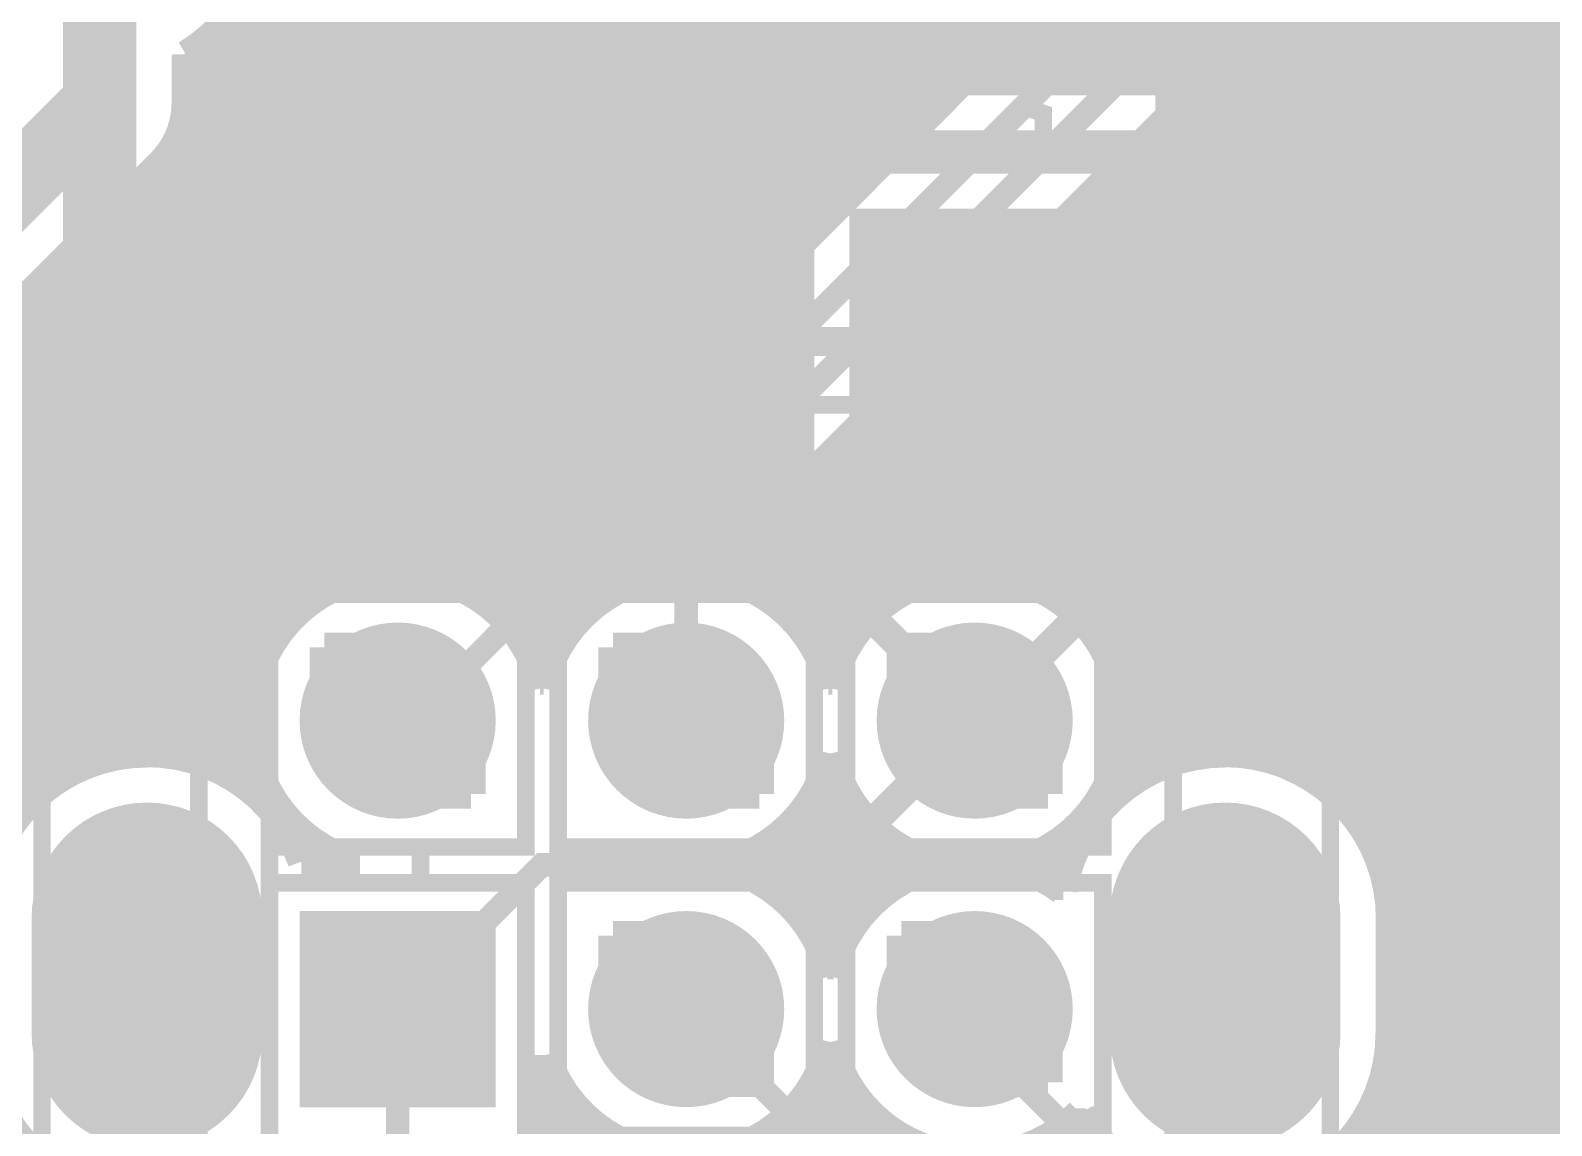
# Model space of a CAD drawing. Extents: x -1 to 101, y -64 to 41.
# Drawn here: x 47.66 to 60.84, y 19.97 to 29.45 of the extents above; entities that cross this region are included whole.
import ezdxf

# ---------------------------------------------------------------- set-up
doc = ezdxf.new("R2010")
doc.units = 0
doc.header["$MEASUREMENT"] = 0
doc.layers.get('0').update_dxf_attribs({"linetype": 'CONTINUOUS'})
for name, color, linetype in [('22-313-0_AST', 7, 'CONTINUOUS'), ('22-313-0_BOT', 7, 'CONTINUOUS'), ('22-313-0_DRD', 2, 'CONTINUOUS'), ('22-313-0_SMB', 4, 'CONTINUOUS'), ('22-313-0_SMT', 3, 'CONTINUOUS'), ('22-313-0_SPT', 5, 'CONTINUOUS'), ('22-313-0_SST', 10, 'CONTINUOUS'), ('22-313-0_TOP', 14, 'CONTINUOUS'), ('THRUHOLE_TAP', 11, 'CONTINUOUS')]:
    doc.layers.add(name, color=color, linetype=linetype)

# ---------------------------------------------------------------- blocks, each defined once
blk = doc.blocks.new('OBLONG_15')
at = {"const_width": 1.99898}
blk.add_lwpolyline([(0, 0.50038), (0, -0.50038)], dxfattribs=at)
at = {"const_width": 0.99949}
for points in [[(-0.499744, 0.50038, 1), (0.499744, 0.50038, 1)], [(-0.499744, -0.50038, 1), (0.499744, -0.50038, 1)]]:
    blk.add_lwpolyline(points, format="xyb", close=True, dxfattribs=at)
blk = doc.blocks.new('ROUND_16')
at = {"const_width": 0.84963}
blk.add_lwpolyline([(-0.424814, 0, 1), (0.424814, 0, 1)], format="xyb", close=True, dxfattribs=at)
blk = doc.blocks.new('SQUARE_17')
blk.add_solid([(0.84963, 0.84963), (0.84963, -0.84963), (-0.84963, 0.84963), (-0.84963, -0.84963)])
blk = doc.blocks.new('RECTANGLE_3')
blk.add_solid([(1.12522, 1.14935), (1.12522, -1.14935), (-1.12522, 1.14935), (-1.12522, -1.14935)])
blk = doc.blocks.new('ROUND_11')
at = {"const_width": 0.59944}
blk.add_lwpolyline([(-0.29972, 0, 1), (0.29972, 0, 1)], format="xyb", close=True, dxfattribs=at)
blk = doc.blocks.new('ROUND_33')
at = {"const_width": 0.8001}
blk.add_lwpolyline([(-0.40005, 0, 1), (0.40005, 0, 1)], format="xyb", close=True, dxfattribs=at)

msp = doc.modelspace()

# ---------------------------------------------------------------- linework, layer by layer
at = {"layer": '22-313-0_AST'}
for points, const_width in [([(46.26102, 38.91534), (46.06036, 38.92042), (46.06036, 27.12466), (53.95468, 27.12466), (53.95468, 38.91534), (46.26102, 38.91534)], 0.20066), ([(54.2798, 32.20974), (54.2798, 26.21026), (57.4802, 26.21026), (57.4802, 32.20974), (54.2798, 32.20974)], 0.1524), ([(58.0898, 32.20974), (58.0898, 26.21026), (61.2902, 26.21026), (61.2902, 32.20974), (58.0898, 32.20974)], 0.1524), ([(56.26608, 29.1592), (56.43372, 29.21762), (56.43372, 29.57322), (56.26608, 29.63418), (55.92572, 29.63418), (55.75808, 29.5148), (55.75808, 29.1592), (55.41772, 29.1592), (55.41772, 29.63418)], 0.1524), ([(59.9059, 29.50718), (59.9059, 29.0322), (59.22772, 29.26842), (59.22772, 29.3878), (60.24372, 29.3878)], 0.1524), ([(56.26608, 28.79598), (56.43372, 28.73502), (56.43372, 28.37942), (56.26608, 28.321), (55.5879, 28.321), (55.41772, 28.37942), (55.41772, 28.73502), (55.5879, 28.79598)], 0.1524), ([(60.07608, 28.66898), (60.24372, 28.60802), (60.24372, 28.25242), (60.07608, 28.194), (59.3979, 28.194), (59.22772, 28.25242), (59.22772, 28.60802), (59.3979, 28.66898)], 0.1524), ([(49.11852, 19.23542), (49.11852, 25.21458), (57.55894, 25.21458), (57.55894, 19.23542)], 0.1524), ([(49.73066, 19.88058), (49.73066, 24.56942), (51.95062, 24.56942), (51.95062, 22.37994), (51.03876, 22.37994), (51.03876, 22.07006), (51.95062, 22.07006), (51.95062, 19.59864)], 0.1524), ([(54.44998, 24.56942), (52.23002, 24.56942), (52.23002, 22.37994), (54.44998, 22.37994), (54.44998, 24.56942)], 0.1524), ([(56.94934, 24.56942), (54.72938, 24.56942), (54.72938, 22.37994), (56.94934, 22.37994), (56.94934, 24.56942)], 0.1524), ([(49.11852, 23.93442), (47.75962, 23.93442), (47.75962, 23.33498), (47.75962, 19.83486)], 0.1524), ([(58.92038, 23.33498), (58.92038, 23.93442), (57.55894, 23.93442)], 0.1524), ([(50.52314, 23.79218), (50.52314, 23.15718), (51.15814, 23.15718), (51.00828, 23.30704), (51.00828, 23.64232), (51.15814, 23.79218), (50.52314, 23.79218), (50.673, 23.64232), (50.673, 23.30704), (51.00828, 23.30704)], 0.1524), ([(51.15814, 23.79218), (51.15814, 23.15718)], 0.1524), ([(53.0225, 23.79218), (53.0225, 23.15718), (53.6575, 23.15718), (53.50764, 23.30704), (53.50764, 23.64232), (53.6575, 23.79218), (53.0225, 23.79218), (53.17236, 23.64232), (53.17236, 23.30704), (53.50764, 23.30704)], 0.1524), ([(53.6575, 23.79218), (53.6575, 23.15718)], 0.1524), ([(56.007, 23.30704), (56.15686, 23.15718), (56.15686, 23.79218), (55.52186, 23.79218), (55.67172, 23.64232), (55.67172, 23.30704), (56.007, 23.30704), (56.007, 23.64232), (55.67172, 23.64232)], 0.1524), ([(55.52186, 23.79218), (55.52186, 23.15718)], 0.1524), ([(56.15686, 23.79218), (56.007, 23.64232)], 0.1524), ([(50.673, 23.64232), (51.00828, 23.64232)], 0.1524), ([(53.17236, 23.64232), (53.50764, 23.64232)], 0.1524), ([(49.11852, 23.33498), (47.75962, 23.33498)], 0.1524), ([(50.52314, 23.15718), (50.673, 23.30704)], 0.1524), ([(53.0225, 23.15718), (53.17236, 23.30704)], 0.1524), ([(56.15686, 23.15718), (55.52186, 23.15718), (55.67172, 23.30704)], 0.1524), ([(57.55894, 23.33498), (58.92038, 23.33498), (58.92038, 19.83486), (58.92038, 19.23542), (57.55894, 19.23542)], 0.1524), ([(49.73066, 22.07006), (50.43932, 22.07006), (50.43932, 22.37994), (51.03876, 22.37994)], 0.1524), ([(49.73066, 22.37994), (50.43932, 22.37994)], 0.1524), ([(60.40882, 22.26818), (60.40882, 21.7932), (59.73318, 22.26818), (59.563, 22.26818), (59.39282, 22.20722), (59.39282, 21.85162), (59.563, 21.7932)], 0.1524), ([(51.03876, 22.07006), (50.43932, 22.07006)], 0.1524), ([(54.44998, 19.88058), (54.44998, 22.07006), (52.23002, 22.07006), (52.23002, 19.88058), (54.44998, 19.88058)], 0.1524), ([(54.72938, 19.59864), (54.72938, 22.07006), (56.94934, 22.07006), (56.94934, 19.88058)], 0.1524), ([(59.39282, 21.42998), (59.39282, 21.19122)], 0.1524), ([(51.00828, 20.80768), (51.15814, 20.65782), (50.52314, 20.65782), (50.673, 20.80768), (51.00828, 20.80768), (51.00828, 21.14296), (51.15814, 21.29282), (50.52314, 21.29282), (50.673, 21.14296), (51.00828, 21.14296)], 0.1524), ([(50.52314, 21.29282), (50.52314, 20.65782)], 0.1524), ([(51.15814, 21.29282), (51.15814, 20.65782)], 0.1524), ([(53.50764, 20.80768), (53.6575, 20.65782), (53.0225, 20.65782), (53.17236, 20.80768), (53.50764, 20.80768), (53.50764, 21.14296), (53.6575, 21.29282), (53.0225, 21.29282), (53.17236, 21.14296), (53.50764, 21.14296)], 0.1524), ([(53.0225, 21.29282), (53.0225, 20.65782)], 0.1524), ([(53.6575, 21.29282), (53.6575, 20.65782)], 0.1524), ([(56.007, 20.80768), (56.15686, 20.65782), (55.52186, 20.65782), (55.67172, 20.80768), (56.007, 20.80768), (56.007, 21.14296), (56.15686, 21.29282), (55.52186, 21.29282), (55.67172, 21.14296), (56.007, 21.14296)], 0.1524), ([(55.52186, 21.29282), (55.52186, 20.65782)], 0.1524), ([(56.15686, 21.29282), (56.15686, 20.65782)], 0.1524), ([(60.071, 21.01342), (60.24118, 21.01342), (60.40882, 21.07438), (60.40882, 21.3106), (60.24118, 21.36902), (59.39282, 21.36902)], 0.1524), ([(50.673, 20.80768), (50.673, 21.14296)], 0.1524), ([(53.17236, 20.80768), (53.17236, 21.14296)], 0.1524), ([(55.67172, 20.80768), (55.67172, 21.14296)], 0.1524)]:
    msp.add_lwpolyline(points, dxfattribs=dict(at, const_width=const_width))
at = {"layer": '22-313-0_BOT'}
for points, const_width in [([(49.7078, 37.4142), (49.7078, 24.07666)], 0.254), ([(49.9364, 37.4142), (49.9364, 24.384)], 0.254), ([(50.165, 37.4142), (50.165, 24.56434)], 0.254), ([(50.3936, 37.4142), (50.3936, 24.6761)], 0.254), ([(50.6222, 37.4142), (50.6222, 24.73706)], 0.254), ([(50.8508, 37.4142), (50.8508, 24.75484)], 0.254), ([(51.0794, 37.4142), (51.0794, 24.73452)], 0.254), ([(51.308, 37.4142), (51.308, 24.66848)], 0.254), ([(51.5366, 37.4142), (51.5366, 24.8031)], 0.254), ([(51.7652, 37.4142), (51.7652, 25.0317)], 0.254), ([(51.9938, 37.4142), (51.9938, 25.2603)], 0.254), ([(52.2224, 37.4142), (52.2224, 25.49144)], 0.254), ([(52.451, 37.4142), (52.451, 25.72004)], 0.254), ([(52.6796, 37.4142), (52.6796, 25.95118)], 0.254), ([(52.9082, 37.4142), (52.9082, 26.17978)], 0.254), ([(53.1368, 37.4142), (53.1368, 26.40838)], 0.254), ([(53.3654, 37.4142), (53.3654, 26.63952)], 0.254), ([(53.594, 37.4142), (53.594, 26.86812)], 0.254), ([(53.8226, 37.4142), (53.8226, 27.09672)], 0.254), ([(54.0512, 37.4142), (54.0512, 27.32786)], 0.254), ([(54.2798, 37.4142), (54.2798, 27.55646)], 0.254), ([(54.5084, 37.4142), (54.5084, 27.7876)], 0.254), ([(54.737, 37.4142), (54.737, 28.0162)], 0.254), ([(54.9656, 37.4142), (54.9656, 28.2448)], 0.254), ([(55.1942, 37.4142), (55.1942, 28.47594)], 0.254), ([(55.4228, 37.4142), (55.4228, 28.70454)], 0.254), ([(55.6514, 37.4142), (55.6514, 28.93568)], 0.254), ([(55.88, 37.4142), (55.88, 29.16428)], 0.254), ([(56.1086, 37.4142), (56.1086, 29.39288)], 0.254), ([(63.63462, 36.95192), (51.37404, 24.64054)], 0.254), ([(73.914, 35.179), (73.914, 35.56), (72.644, 36.83), (67.31, 36.83), (66.294, 35.814), (63.881, 35.814), (53.34, 25.273), (53.34, 23.47468)], 0.2032), ([(50.84064, 23.47468), (50.96764, 23.47468), (64.01308, 36.576), (66.04, 36.576)], 0.2032), ([(61.2267, 32.40532), (53.8734, 25.05202)], 0.254), ([(60.9092, 32.08782), (60.9092, 15.367)], 0.254), ([(60.6806, 31.85922), (60.6806, 15.367)], 0.254), ([(60.452, 31.63062), (60.452, 14.85138)], 0.254), ([(60.2234, 31.40202), (60.2234, 14.62278)], 0.254), ([(59.9948, 31.17342), (59.9948, 14.39418)], 0.254), ([(59.7662, 30.94482), (59.7662, 14.16558)], 0.254), ([(59.5376, 30.71622), (59.5376, 11.23696)], 0.254), ([(48.26, 30.48), (48.26, 26.67), (46.355, 24.765), (46.355, 16.383), (46.99, 15.748)], 0.635), ([(59.309, 30.48762), (59.309, 22.3647)], 0.254), ([(59.0804, 30.25902), (59.0804, 22.71522)], 0.254), ([(58.8518, 30.03042), (58.8518, 22.92096)], 0.254), ([(58.6232, 29.80182), (58.6232, 23.05812)], 0.254), ([(49.4792, 29.69768), (49.4792, 22.94382)], 0.254), ([(58.3946, 29.57322), (58.3946, 23.14194)], 0.254), ([(49.2506, 29.42336), (49.2506, 23.07336)], 0.254), ([(56.07558, 29.3624), (49.17948, 29.3624)], 0.254), ([(58.166, 29.34462), (58.166, 23.18766)], 0.254), ([(61.2267, 29.3624), (58.18378, 29.3624)], 0.254), ([(49.0093, 29.24048), (49.0093, 26.67)], 0.254), ([(55.84952, 29.1338), (49.0093, 29.1338)], 0.254), ([(49.022, 29.2481), (49.022, 23.1521)], 0.254), ([(61.2267, 29.1338), (57.95518, 29.1338)], 0.254), ([(57.9374, 29.11602), (57.9374, 23.19274)], 0.254), ([(55.62092, 28.9052), (49.0093, 28.9052)], 0.254), ([(57.7088, 28.88742), (57.7088, 23.1648)], 0.254), ([(61.2267, 28.9052), (57.72658, 28.9052)], 0.254), ([(55.39486, 28.6766), (49.0093, 28.6766)], 0.254), ([(57.4802, 28.65882), (57.4802, 23.09368)], 0.254), ([(61.2267, 28.6766), (57.49798, 28.6766)], 0.254), ([(55.16626, 28.448), (49.0093, 28.448)], 0.254), ([(57.2516, 28.43022), (57.2516, 22.97938)], 0.254), ([(61.19368, 28.448), (57.26938, 28.448)], 0.254), ([(54.93766, 28.2194), (49.0093, 28.2194)], 0.254), ([(61.22924, 28.2194), (57.04078, 28.2194)], 0.254), ([(57.023, 28.20162), (57.023, 23.96744)], 0.254), ([(54.7116, 27.9908), (49.0093, 27.9908)], 0.254), ([(56.7944, 27.97302), (56.7944, 24.33066)], 0.254), ([(61.341, 27.9908), (56.81218, 27.9908)], 0.254), ([(54.483, 27.7622), (49.0093, 27.7622)], 0.254), ([(56.5658, 27.74442), (56.5658, 24.53132)], 0.254), ([(61.60008, 27.7622), (56.58358, 27.7622)], 0.254), ([(54.2544, 27.5336), (49.0093, 27.5336)], 0.254), ([(56.3372, 27.51582), (56.3372, 24.65578)], 0.254), ([(68.4403, 27.5336), (56.35498, 27.5336)], 0.254), ([(54.02834, 27.305), (49.0093, 27.305)], 0.254), ([(56.1086, 27.28722), (56.1086, 24.7269)], 0.254), ([(68.44284, 27.305), (56.12638, 27.305)], 0.254), ([(53.79974, 27.0764), (49.0093, 27.0764)], 0.254), ([(55.88, 27.05862), (55.88, 24.75484)], 0.254), ([(68.51904, 27.0764), (55.89778, 27.0764)], 0.254), ([(53.57368, 26.8478), (49.0093, 26.8478)], 0.254), ([(55.6514, 26.83002), (55.6514, 24.74214)], 0.254), ([(68.6943, 26.8478), (55.66918, 26.8478)], 0.254), ([(53.34508, 26.6192), (49.00676, 26.6192)], 0.254), ([(55.4228, 26.60142), (55.4228, 24.68626)], 0.254), ([(70.5866, 26.6192), (55.44058, 26.6192)], 0.254), ([(53.11648, 26.3906), (48.95596, 26.3906)], 0.254), ([(55.1942, 26.37282), (55.1942, 24.58212)], 0.254), ([(70.5866, 26.3906), (55.21198, 26.3906)], 0.254), ([(48.78832, 26.13914), (47.1043, 24.45512)], 0.254), ([(48.7934, 26.14422), (48.7934, 23.1902)], 0.254), ([(52.89042, 26.162), (48.81118, 26.162)], 0.254), ([(54.9656, 26.14422), (54.9656, 24.41194)], 0.254), ([(70.5866, 26.162), (54.98338, 26.162)], 0.254), ([(48.5648, 25.91562), (48.5648, 23.19274)], 0.254), ([(52.66182, 25.9334), (48.58258, 25.9334)], 0.254), ([(54.737, 25.91562), (54.737, 24.12746)], 0.254), ([(70.5866, 25.9334), (54.75478, 25.9334)], 0.254), ([(52.43322, 25.7048), (48.35398, 25.7048)], 0.254), ([(70.5866, 25.7048), (54.52618, 25.7048)], 0.254), ([(48.3362, 25.68702), (48.3362, 23.15718)], 0.254), ([(54.5084, 25.68702), (54.5084, 24.00046)], 0.254), ([(48.1076, 25.45842), (48.1076, 23.08098)], 0.254), ([(52.20716, 25.4762), (48.12538, 25.4762)], 0.254), ([(54.2798, 25.45842), (54.2798, 24.3459)], 0.254), ([(70.5866, 25.4762), (54.29758, 25.4762)], 0.254), ([(47.879, 25.22982), (47.879, 22.95652)], 0.254), ([(51.97856, 25.2476), (47.89678, 25.2476)], 0.254), ([(54.0512, 25.22982), (54.0512, 24.54148)], 0.254), ([(70.5866, 25.2476), (54.06898, 25.2476)], 0.254), ([(53.8734, 25.05202), (53.8734, 24.64054)], 0.254), ([(47.6504, 25.00122), (47.6504, 22.76856)], 0.254), ([(51.7525, 25.019), (47.66818, 25.019)], 0.254), ([(69.93128, 25.019), (53.8734, 25.019)], 0.254), ([(51.5239, 24.7904), (47.43958, 24.7904)], 0.254), ([(69.5325, 24.7904), (53.8734, 24.7904)], 0.254), ([(50.15992, 24.5618), (47.21098, 24.5618)], 0.254), ([(55.16118, 24.5618), (54.01818, 24.5618)], 0.254), ([(69.38518, 24.5618), (56.52008, 24.5618)], 0.254), ([(49.88814, 24.3332), (47.1043, 24.3332)], 0.254), ([(54.88686, 24.3332), (54.2925, 24.3332)], 0.254), ([(54.93258, 24.38146), (55.83936, 23.47468)], 0.254), ([(56.74614, 24.38146), (55.83936, 23.47468)], 0.254), ([(69.32676, 24.3332), (56.79186, 24.3332)], 0.254), ([(49.72304, 24.1046), (47.1043, 24.1046)], 0.254), ([(54.7243, 24.1046), (54.45506, 24.1046)], 0.254), ([(69.33692, 24.1046), (56.95696, 24.1046)], 0.254), ([(49.62144, 23.876), (47.1043, 23.876)], 0.254), ([(54.6227, 23.876), (54.55666, 23.876)], 0.254), ([(69.42074, 23.876), (57.05602, 23.876)], 0.254), ([(49.5681, 23.6474), (47.1043, 23.6474)], 0.254), ([(69.5706, 23.6474), (57.10936, 23.6474)], 0.254), ([(54.93258, 22.5679), (55.83936, 23.47468)], 0.254), ([(49.55794, 23.4188), (47.1043, 23.4188)], 0.254), ([(69.5706, 23.4188), (57.11952, 23.4188)], 0.254), ([(48.5394, 23.1902), (47.1043, 23.1902)], 0.254), ([(49.58842, 23.1902), (48.79848, 23.1902)], 0.254), ([(57.87898, 23.1902), (57.08904, 23.1902)], 0.254), ([(69.5706, 23.1902), (58.13806, 23.1902)], 0.254), ([(47.88408, 22.9616), (47.1043, 22.9616)], 0.254), ([(49.66462, 22.9616), (49.4538, 22.9616)], 0.254), ([(54.5084, 22.94636), (54.5084, 21.5011)], 0.254), ([(54.66588, 22.9616), (54.51348, 22.9616)], 0.254), ([(57.22366, 22.9616), (57.01538, 22.9616)], 0.254), ([(57.023, 22.97938), (57.023, 22.80158)], 0.254), ([(69.5706, 22.9616), (58.79338, 22.9616)], 0.254), ([(49.7078, 22.8727), (49.7078, 22.75078)], 0.254), ([(54.737, 22.8219), (54.737, 21.62556)], 0.254), ([(47.61484, 22.733), (47.1043, 22.733)], 0.254), ([(49.79416, 22.733), (49.72304, 22.733)], 0.254), ([(54.79542, 22.733), (54.38394, 22.733)], 0.254), ([(56.95442, 22.733), (56.88584, 22.733)], 0.254), ([(69.5706, 22.733), (59.06262, 22.733)], 0.254), ([(49.9364, 22.56536), (49.9364, 22.43074)], 0.254), ([(54.2798, 22.60346), (54.2798, 21.84654)], 0.254), ([(56.7944, 22.6187), (56.7944, 22.52218)], 0.254), ([(50.00244, 22.5044), (49.89576, 22.5044)], 0.254), ([(54.0512, 22.40788), (54.0512, 22.03958)], 0.254), ([(55.00116, 22.5044), (54.1782, 22.5044)], 0.254), ([(54.9656, 22.53742), (54.9656, 21.91004)], 0.254), ([(56.5658, 22.41804), (56.5658, 22.03196)], 0.254), ([(56.78424, 22.5044), (56.67756, 22.5044)], 0.254), ([(69.5706, 22.5044), (59.23534, 22.5044)], 0.254), ([(50.38598, 22.2758), (50.00752, 22.2758)], 0.254), ([(50.165, 22.38502), (50.165, 22.25548)], 0.254), ([(55.38724, 22.2758), (53.79212, 22.2758)], 0.254), ([(53.8226, 22.28596), (53.8226, 22.1615)], 0.254), ([(55.1942, 22.36724), (55.1942, 22.08022)], 0.254), ([(56.67248, 22.2758), (56.29402, 22.2758)], 0.254), ([(56.3372, 22.29358), (56.3372, 22.15642)], 0.254), ([(67.69608, 22.2758), (59.3471, 22.2758)], 0.254), ([(50.44186, 22.25548), (50.01514, 22.25548)], 0.254), ([(55.4228, 22.2631), (55.4228, 22.1869)], 0.254), ([(55.13832, 22.0472), (54.04104, 22.0472)], 0.254), ([(56.60644, 22.0472), (56.5404, 22.0472)], 0.254), ([(67.437, 22.0472), (59.41314, 22.0472)], 0.254), ([(54.87416, 21.8186), (54.3052, 21.8186)], 0.254), ([(67.32524, 21.8186), (59.43854, 21.8186)], 0.254), ([(59.44108, 21.76526), (59.44108, 20.7645)], 0.254), ([(54.71414, 21.59), (54.46522, 21.59)], 0.254), ([(67.28968, 21.59), (59.44108, 21.59)], 0.254), ([(54.61762, 21.3614), (54.56174, 21.3614)], 0.254), ([(67.32524, 21.3614), (59.44108, 21.3614)], 0.254), ([(67.437, 21.1328), (59.44108, 21.1328)], 0.254), ([(52.832, 16.129), (50.84064, 18.12036), (50.84064, 20.97532)], 0.2032), ([(67.5386, 20.9042), (59.44108, 20.9042)], 0.254), ([(52.1208, 20.57654), (52.1208, 19.69262)], 0.254), ([(67.5386, 20.6756), (59.43854, 20.6756)], 0.254), ([(52.1716, 20.447), (52.1208, 20.447)], 0.254), ([(54.67096, 20.447), (54.5084, 20.447)], 0.254), ([(54.5084, 20.447), (54.5084, 13.8303)], 0.254), ([(67.39128, 20.447), (59.40552, 20.447)], 0.254), ([(52.2224, 20.3454), (52.2224, 17.49298)], 0.254), ([(54.737, 20.32254), (54.737, 13.8303)], 0.254), ([(52.30368, 20.2184), (52.1208, 20.2184)], 0.254), ([(54.80558, 20.2184), (54.37378, 20.2184)], 0.254), ([(66.9925, 20.2184), (59.33186, 20.2184)], 0.254), ([(52.451, 20.05076), (52.451, 17.26438)], 0.254), ([(54.2798, 20.10156), (54.2798, 13.8303)], 0.254), ([(54.9656, 20.03806), (54.9656, 13.8303)], 0.254), ([(59.309, 20.16506), (59.309, 10.1092)], 0.254), ([(52.51958, 19.9898), (52.1208, 19.9898)], 0.254), ([(54.0512, 19.90852), (54.0512, 13.8303)], 0.254), ([(55.01894, 19.9898), (54.16042, 19.9898)], 0.254), ([(56.5658, 19.91614), (56.5658, 13.8303)], 0.254), ([(56.80456, 19.9898), (56.65978, 19.9898)], 0.254), ([(56.7944, 20.00758), (56.7944, 13.90396)], 0.254), ([(66.84518, 19.9898), (59.21248, 19.9898)], 0.254), ([(52.6796, 19.8755), (52.6796, 17.03578)], 0.254), ([(55.1942, 19.86788), (55.1942, 13.8303)], 0.254)]:
    msp.add_lwpolyline(points, dxfattribs=dict(at, const_width=const_width))
at = {"layer": '22-313-0_BOT', "const_width": 0.254}
for points in [[(49.0093, 29.24048, 0.2625629), (49.7084, 30.48)], [(48.78832, 26.13914, 0.1995357), (49.00895, 26.67)], [(50.84064, 24.75738, 0.4142136), (49.55794, 23.47468)], [(51.37404, 24.64054, 0.1076851), (50.84064, 24.75677)], [(55.83936, 24.75738, 0.3506189), (54.58968, 23.75662)], [(57.12206, 23.47468, 0.4142136), (55.83936, 24.75738)], [(54.58968, 23.75662, 0.2340946), (53.87298, 24.63963)], [(49.55794, 23.47468, 0.3243794), (50.44186, 22.25548)], [(56.12384, 22.225, 0.3500756), (57.12206, 23.47468)], [(50.01514, 22.25548, 0.315255), (48.66894, 23.19782)], [(59.44108, 21.76526, 0.4142136), (58.00852, 23.19782)], [(48.66894, 23.19528, 0.4142136), (47.23892, 21.76526)], [(53.62194, 22.225, 0.2889286), (54.58968, 23.1902)], [(54.58968, 23.1902, 0.2889286), (55.55742, 22.225)], [(58.00852, 23.19528, 0.3653877), (56.59882, 22.00656)], [(54.58968, 21.25726, 0.2894518), (53.62194, 22.225)], [(55.55742, 22.225, 0.2894518), (54.58968, 21.25726)], [(56.59882, 22.00656, 0.1030997), (56.12363, 22.22409)], [(47.23892, 20.7645, 0.4142136), (48.66894, 19.33448)], [(58.00852, 19.33448, 0.4142136), (59.43854, 20.7645)], [(52.1208, 20.57654, 0.3243796), (53.34, 19.69262)], [(53.34, 19.69262, 0.3500757), (54.58968, 20.69084)], [(54.58968, 20.69084, 0.3500756), (55.83936, 19.69262)], [(55.83936, 19.69262, 0.201097), (56.75396, 20.07597)], [(56.75376, 20.07616, 0.2738116), (58.00852, 19.33448)]]:
    msp.add_lwpolyline(points, format="xyb", dxfattribs=at)
at = {"layer": '22-313-0_DRD', "const_width": 0.254}
for points in [[(60.706, 29.718), (60.706, 27.178)], [(63.246, 28.448), (60.706, 28.448)], [(60.706, 27.178), (63.246, 27.178)], [(50.20564, 24.10968), (50.20564, 23.47468)], [(50.84064, 24.10968), (50.20564, 24.10968)], [(50.84064, 22.83968), (50.84064, 24.10968)], [(52.705, 24.10968), (52.705, 23.47468)], [(53.34, 24.10968), (52.705, 24.10968)], [(53.34, 22.83968), (53.34, 24.10968)], [(55.20436, 24.10968), (55.20436, 23.47468)], [(55.83936, 24.10968), (55.20436, 24.10968)], [(55.83936, 22.83968), (55.83936, 24.10968)], [(50.20564, 23.47468), (51.47564, 23.47468)], [(51.47564, 23.47468), (51.47564, 22.83968)], [(52.705, 23.47468), (53.975, 23.47468)], [(53.975, 23.47468), (53.975, 22.83968)], [(55.20436, 23.47468), (56.47436, 23.47468)], [(56.47436, 23.47468), (56.47436, 22.83968)], [(51.47564, 22.83968), (50.84064, 22.83968)], [(53.975, 22.83968), (53.34, 22.83968)], [(56.47436, 22.83968), (55.83936, 22.83968)], [(48.41494, 21.89988), (48.03394, 21.51888)], [(48.92294, 21.89988), (48.41494, 21.89988)], [(49.30394, 21.51888), (48.92294, 21.89988)], [(57.75452, 21.89988), (57.37352, 21.51888)], [(58.26252, 21.89988), (57.75452, 21.89988)], [(58.64352, 21.51888), (58.26252, 21.89988)], [(48.41494, 21.64588), (48.41494, 21.51888)], [(48.54194, 21.64588), (48.41494, 21.64588)], [(48.54194, 21.51888), (48.54194, 21.64588)], [(48.79594, 21.64588), (48.79594, 21.51888)], [(48.92294, 21.64588), (48.79594, 21.64588)], [(48.92294, 21.51888), (48.92294, 21.64588)], [(57.75452, 21.64588), (57.75452, 21.51888)], [(57.88152, 21.64588), (57.75452, 21.64588)], [(57.88152, 21.51888), (57.88152, 21.64588)], [(58.13552, 21.64588), (58.13552, 21.51888)], [(58.26252, 21.64588), (58.13552, 21.64588)], [(58.26252, 21.51888), (58.26252, 21.64588)], [(48.03394, 21.51888), (48.03394, 21.01088)], [(48.41494, 21.51888), (48.54194, 21.51888)], [(48.79594, 21.51888), (48.92294, 21.51888)], [(49.30394, 21.01088), (49.30394, 21.51888)], [(50.20564, 21.61032), (50.20564, 20.97532)], [(50.84064, 21.61032), (50.20564, 21.61032)], [(50.84064, 20.34032), (50.84064, 21.61032)], [(52.705, 21.61032), (52.705, 20.97532)], [(53.34, 21.61032), (52.705, 21.61032)], [(53.34, 20.34032), (53.34, 21.61032)], [(55.20436, 21.61032), (55.20436, 20.97532)], [(55.83936, 21.61032), (55.20436, 21.61032)], [(55.83936, 20.34032), (55.83936, 21.61032)], [(57.37352, 21.51888), (57.37352, 21.01088)], [(57.75452, 21.51888), (57.88152, 21.51888)], [(58.13552, 21.51888), (58.26252, 21.51888)], [(58.64352, 21.01088), (58.64352, 21.51888)], [(48.54194, 20.88388), (48.28794, 21.13788)], [(49.04994, 21.13788), (48.79594, 20.88388)], [(57.88152, 20.88388), (57.62752, 21.13788)], [(58.38952, 21.13788), (58.13552, 20.88388)], [(48.03394, 21.01088), (48.41494, 20.62988)], [(48.92294, 20.62988), (49.30394, 21.01088)], [(50.20564, 20.97532), (51.47564, 20.97532)], [(51.47564, 20.97532), (51.47564, 20.34032)], [(52.705, 20.97532), (53.975, 20.97532)], [(53.975, 20.97532), (53.975, 20.34032)], [(55.20436, 20.97532), (56.47436, 20.97532)], [(56.47436, 20.97532), (56.47436, 20.34032)], [(57.37352, 21.01088), (57.75452, 20.62988)], [(58.26252, 20.62988), (58.64352, 21.01088)], [(48.79594, 20.88388), (48.54194, 20.88388)], [(58.13552, 20.88388), (57.88152, 20.88388)], [(48.41494, 20.62988), (48.92294, 20.62988)], [(57.75452, 20.62988), (58.26252, 20.62988)], [(51.47564, 20.34032), (50.84064, 20.34032)], [(53.975, 20.34032), (53.34, 20.34032)], [(56.47436, 20.34032), (55.83936, 20.34032)]]:
    msp.add_lwpolyline(points, dxfattribs=at)
at = {"layer": '22-313-0_SST'}
for points, const_width in [([(46.26102, 38.91534), (46.06036, 38.92042), (46.06036, 27.12466), (53.95468, 27.12466), (53.95468, 38.91534), (46.26102, 38.91534)], 0.20066), ([(54.57952, 32.20974), (54.2798, 32.20974), (54.2798, 26.21026), (54.57952, 26.21026)], 0.1524), ([(57.18048, 32.20974), (57.4802, 32.20974), (57.4802, 26.21026), (57.18048, 26.21026)], 0.1524), ([(58.38952, 32.20974), (58.0898, 32.20974), (58.0898, 26.21026), (58.38952, 26.21026)], 0.1524), ([(53.0733, 25.9334), (53.01488, 25.76322), (52.65928, 25.76322), (52.59832, 25.9334), (52.59832, 26.61158), (52.65928, 26.77922), (53.01488, 26.77922), (53.0733, 26.61158)], 0.1524), ([(53.43652, 25.9334), (53.49748, 25.76322), (53.85308, 25.76322), (53.9115, 25.9334), (53.9115, 26.27122), (53.79212, 26.4414), (53.43652, 26.4414), (53.43652, 26.77922), (53.9115, 26.77922)], 0.1524), ([(48.59782, 25.57018), (48.59782, 25.0952), (47.92218, 25.57018), (47.752, 25.57018), (47.58182, 25.50922), (47.58182, 25.15362), (47.752, 25.0952)], 0.1524), ([(59.2709, 25.31618), (59.2709, 24.8412), (58.59272, 25.07742), (58.59272, 25.1968), (59.60872, 25.1968)], 0.1524), ([(60.55614, 24.92502), (60.55614, 25.28062), (60.72378, 25.34158), (60.89396, 25.34158), (61.06414, 25.28062), (61.06414, 24.92502), (60.89396, 24.8666), (60.72378, 24.8666), (60.04814, 25.10282)], 0.1524), ([(49.11852, 19.23542), (49.11852, 25.21458), (57.55894, 25.21458), (57.55894, 19.23542)], 0.1524), ([(48.26, 24.31542), (48.43018, 24.31542), (48.59782, 24.37638), (48.59782, 24.6126), (48.43018, 24.67102), (47.58182, 24.67102)], 0.1524), ([(49.73066, 19.88058), (49.73066, 24.56942), (51.95062, 24.56942), (51.95062, 22.37994), (51.03876, 22.37994), (51.03876, 22.07006), (51.95062, 22.07006), (51.95062, 19.59864)], 0.1524), ([(54.44998, 24.56942), (52.23002, 24.56942), (52.23002, 22.37994), (54.44998, 22.37994), (54.44998, 24.56942)], 0.1524), ([(56.94934, 24.56942), (54.72938, 24.56942), (54.72938, 22.37994), (56.94934, 22.37994), (56.94934, 24.56942)], 0.1524), ([(59.44108, 24.47798), (59.60872, 24.41702), (59.60872, 24.06142), (59.44108, 24.003), (58.7629, 24.003), (58.59272, 24.06142), (58.59272, 24.41702), (58.7629, 24.47798)], 0.1524), ([(60.89396, 24.0284), (61.06414, 24.08682), (61.06414, 24.32558), (60.89396, 24.384), (60.72378, 24.50338), (60.21578, 24.50338), (60.04814, 24.44242), (60.04814, 24.08682), (60.21578, 24.0284), (60.89396, 24.0284)], 0.1524), ([(60.72378, 24.26462), (61.06414, 24.50338)], 0.1524), ([(49.11852, 23.93442), (47.75962, 23.93442), (47.75962, 23.33498), (47.75962, 19.83486)], 0.1524), ([(58.92038, 23.33498), (58.92038, 23.93442), (57.55894, 23.93442)], 0.1524), ([(50.52314, 23.79218), (50.52314, 23.15718), (51.15814, 23.15718), (51.00828, 23.30704), (51.00828, 23.64232), (51.15814, 23.79218), (50.52314, 23.79218), (50.673, 23.64232), (50.673, 23.30704), (51.00828, 23.30704)], 0.1524), ([(51.15814, 23.79218), (51.15814, 23.15718)], 0.1524), ([(53.0225, 23.79218), (53.0225, 23.15718), (53.6575, 23.15718), (53.50764, 23.30704), (53.50764, 23.64232), (53.6575, 23.79218), (53.0225, 23.79218), (53.17236, 23.64232), (53.17236, 23.30704), (53.50764, 23.30704)], 0.1524), ([(53.6575, 23.79218), (53.6575, 23.15718)], 0.1524), ([(56.007, 23.30704), (56.15686, 23.15718), (56.15686, 23.79218), (55.52186, 23.79218), (55.67172, 23.64232), (55.67172, 23.30704), (56.007, 23.30704), (56.007, 23.64232), (55.67172, 23.64232)], 0.1524), ([(55.52186, 23.79218), (55.52186, 23.15718)], 0.1524), ([(56.15686, 23.79218), (56.007, 23.64232)], 0.1524), ([(50.673, 23.64232), (51.00828, 23.64232)], 0.1524), ([(53.17236, 23.64232), (53.50764, 23.64232)], 0.1524), ([(49.11852, 23.33498), (47.75962, 23.33498)], 0.1524), ([(50.52314, 23.15718), (50.673, 23.30704)], 0.1524), ([(53.0225, 23.15718), (53.17236, 23.30704)], 0.1524), ([(56.15686, 23.15718), (55.52186, 23.15718), (55.67172, 23.30704)], 0.1524), ([(57.55894, 23.33498), (58.92038, 23.33498), (58.92038, 19.83486), (58.92038, 19.23542), (57.55894, 19.23542)], 0.1524), ([(49.73066, 22.07006), (50.43932, 22.07006), (50.43932, 22.37994), (51.03876, 22.37994)], 0.1524), ([(49.73066, 22.37994), (50.43932, 22.37994)], 0.1524), ([(51.03876, 22.07006), (50.43932, 22.07006)], 0.1524), ([(54.44998, 19.88058), (54.44998, 22.07006), (52.23002, 22.07006), (52.23002, 19.88058), (54.44998, 19.88058)], 0.1524), ([(54.72938, 19.59864), (54.72938, 22.07006), (56.94934, 22.07006), (56.94934, 19.88058)], 0.1524), ([(60.85078, 21.91258), (60.85078, 21.4376), (60.17514, 21.67382), (60.17514, 21.7932), (61.19114, 21.7932)], 0.1524), ([(51.00828, 20.80768), (51.15814, 20.65782), (50.52314, 20.65782), (50.673, 20.80768), (51.00828, 20.80768), (51.00828, 21.14296), (51.15814, 21.29282), (50.52314, 21.29282), (50.673, 21.14296), (51.00828, 21.14296)], 0.1524), ([(50.52314, 21.29282), (50.52314, 20.65782)], 0.1524), ([(51.15814, 21.29282), (51.15814, 20.65782)], 0.1524), ([(53.50764, 20.80768), (53.6575, 20.65782), (53.0225, 20.65782), (53.17236, 20.80768), (53.50764, 20.80768), (53.50764, 21.14296), (53.6575, 21.29282), (53.0225, 21.29282), (53.17236, 21.14296), (53.50764, 21.14296)], 0.1524), ([(53.0225, 21.29282), (53.0225, 20.65782)], 0.1524), ([(53.6575, 21.29282), (53.6575, 20.65782)], 0.1524), ([(56.007, 20.80768), (56.15686, 20.65782), (55.52186, 20.65782), (55.67172, 20.80768), (56.007, 20.80768), (56.007, 21.14296), (56.15686, 21.29282), (55.52186, 21.29282), (55.67172, 21.14296), (56.007, 21.14296)], 0.1524), ([(55.52186, 21.29282), (55.52186, 20.65782)], 0.1524), ([(56.15686, 21.29282), (56.15686, 20.65782)], 0.1524), ([(50.673, 20.80768), (50.673, 21.14296)], 0.1524), ([(53.17236, 20.80768), (53.17236, 21.14296)], 0.1524), ([(55.67172, 20.80768), (55.67172, 21.14296)], 0.1524), ([(61.02096, 20.5994), (61.19114, 20.65782), (61.19114, 20.89658), (61.02096, 20.955), (60.85078, 21.07438), (60.34278, 21.07438), (60.17514, 21.01342), (60.17514, 20.65782), (60.34278, 20.5994), (61.02096, 20.5994)], 0.1524), ([(60.85078, 20.83562), (61.19114, 21.07438)], 0.1524)]:
    msp.add_lwpolyline(points, dxfattribs=dict(at, const_width=const_width))
at = {"layer": '22-313-0_TOP'}
for points, const_width in [([(43.815, 26.924), (46.355, 26.924), (48.26, 28.829), (48.26, 30.48)], 0.635), ([(63.5, 28.4988), (63.4492, 28.448), (61.976, 28.448), (61.595, 28.448), (60.833, 29.21), (53.213, 29.21), (51.943, 30.48), (48.26, 30.48)], 0.635), ([(49.5808, 29.7307), (49.5808, 23.71598)], 0.254), ([(49.8094, 29.7307), (49.8094, 24.23668)], 0.254), ([(50.038, 29.7307), (50.038, 24.47544)], 0.254), ([(50.2666, 29.7307), (50.2666, 24.62022)], 0.254), ([(50.4952, 29.7307), (50.4952, 24.70912)], 0.254), ([(50.7238, 29.7307), (50.7238, 24.74976)], 0.254), ([(50.9524, 29.7307), (50.9524, 24.7523)], 0.254), ([(51.181, 29.7307), (51.181, 24.70912)], 0.254), ([(51.4096, 29.7307), (51.4096, 24.62276)], 0.254), ([(51.63312, 29.7307), (52.67706, 28.68676)], 0.254), ([(51.6382, 29.72562), (51.6382, 24.47798)], 0.254), ([(49.3522, 29.53004), (49.3522, 23.02256)], 0.254), ([(51.82362, 29.5402), (49.35982, 29.5402)], 0.254), ([(51.8668, 29.49702), (51.8668, 24.24176)], 0.254), ([(52.05222, 29.3116), (49.11344, 29.3116)], 0.254), ([(49.1236, 29.31668), (49.1236, 23.12162)], 0.254), ([(52.0954, 29.26842), (52.0954, 23.78202)], 0.254), ([(49.0093, 29.24048), (49.0093, 28.829)], 0.254), ([(52.28082, 29.083), (49.0093, 29.083)], 0.254), ([(52.324, 29.03982), (52.324, 24.257)], 0.254), ([(52.50942, 28.8544), (49.0093, 28.8544)], 0.254), ([(52.5526, 28.81122), (52.5526, 24.4856)], 0.254), ([(52.7431, 28.6258), (48.98136, 28.6258)], 0.254), ([(69.215, 28.4988), (69.215, 27.432), (62.484, 27.432), (61.468, 26.416), (61.468, 24.892), (60.198, 23.622), (57.785, 23.622), (56.388, 22.225), (52.09032, 22.225), (50.84064, 20.97532)], 0.2032), ([(52.7812, 28.59786), (52.7812, 24.62784)], 0.254), ([(53.0098, 28.48864), (53.0098, 24.71166)], 0.254), ([(60.58662, 28.3972), (48.87214, 28.3972)], 0.254), ([(48.895, 28.43022), (48.895, 23.1775)], 0.254), ([(60.52312, 28.4607), (53.213, 28.4607)], 0.254), ([(53.2384, 28.4607), (53.2384, 24.7523)], 0.254), ([(53.467, 28.4607), (53.467, 24.74976)], 0.254), ([(53.6956, 28.4607), (53.6956, 24.70658)], 0.254), ([(53.9242, 28.4607), (53.9242, 24.61514)], 0.254), ([(54.1528, 28.4607), (54.1528, 24.46528)], 0.254), ([(54.32298, 28.34132), (54.32298, 25.17902)], 0.254), ([(57.43702, 28.34132), (54.32298, 28.34132)], 0.254), ([(54.3814, 28.4607), (54.3814, 28.34132)], 0.254), ([(54.61, 28.4607), (54.61, 28.34132)], 0.254), ([(54.8386, 28.4607), (54.8386, 28.34132)], 0.254), ([(55.0672, 28.4607), (55.0672, 28.34132)], 0.254), ([(55.2958, 28.4607), (55.2958, 28.34132)], 0.254), ([(55.5244, 28.4607), (55.5244, 28.34132)], 0.254), ([(55.753, 28.4607), (55.753, 28.34132)], 0.254), ([(55.9816, 28.4607), (55.9816, 28.34132)], 0.254), ([(56.2102, 28.4607), (56.2102, 28.34132)], 0.254), ([(56.4388, 28.4607), (56.4388, 28.34132)], 0.254), ([(56.6674, 28.4607), (56.6674, 28.34132)], 0.254), ([(56.896, 28.4607), (56.896, 28.34132)], 0.254), ([(57.1246, 28.4607), (57.1246, 28.34132)], 0.254), ([(57.3532, 28.4607), (57.3532, 28.34132)], 0.254), ([(57.43702, 28.34132), (57.43702, 25.17902)], 0.254), ([(57.5818, 28.4607), (57.5818, 24.11476)], 0.254), ([(57.8104, 28.4607), (57.8104, 24.1554)], 0.254), ([(58.039, 28.4607), (58.039, 24.1554)], 0.254), ([(58.13298, 28.34132), (58.13298, 25.17902)], 0.254), ([(60.6425, 28.34132), (58.13298, 28.34132)], 0.254), ([(58.2676, 28.4607), (58.2676, 28.34132)], 0.254), ([(58.4962, 28.4607), (58.4962, 28.34132)], 0.254), ([(58.7248, 28.4607), (58.7248, 28.34132)], 0.254), ([(58.9534, 28.4607), (58.9534, 28.34132)], 0.254), ([(59.182, 28.4607), (59.182, 28.34132)], 0.254), ([(59.4106, 28.4607), (59.4106, 28.34132)], 0.254), ([(59.6392, 28.4607), (59.6392, 28.34132)], 0.254), ([(59.8678, 28.4607), (59.8678, 28.34132)], 0.254), ([(60.0964, 28.4607), (60.0964, 28.34132)], 0.254), ([(60.325, 28.4607), (60.325, 28.34132)], 0.254), ([(60.52312, 28.4607), (60.6425, 28.34132)], 0.254), ([(60.5536, 28.43022), (60.5536, 28.34132)], 0.254), ([(48.78832, 28.29814), (46.89094, 26.40076)], 0.254), ([(54.32298, 28.1686), (48.65878, 28.1686)], 0.254), ([(48.6664, 28.17622), (48.6664, 23.19528)], 0.254), ([(58.13298, 28.1686), (57.43702, 28.1686)], 0.254), ([(48.4378, 27.94762), (48.4378, 23.1775)], 0.254), ([(54.32298, 27.94), (48.43018, 27.94)], 0.254), ([(58.13298, 27.94), (57.43702, 27.94)], 0.254), ([(54.32298, 27.7114), (48.20158, 27.7114)], 0.254), ([(48.2092, 27.71902), (48.2092, 23.11908)], 0.254), ([(58.13298, 27.7114), (57.43702, 27.7114)], 0.254), ([(54.32298, 27.4828), (47.97298, 27.4828)], 0.254), ([(47.9806, 27.49042), (47.9806, 23.02002)], 0.254), ([(58.13298, 27.4828), (57.43702, 27.4828)], 0.254), ([(54.32298, 27.2542), (47.74438, 27.2542)], 0.254), ([(47.752, 27.26182), (47.752, 22.86254)], 0.254), ([(58.13298, 27.2542), (57.43702, 27.2542)], 0.254), ([(54.32298, 27.0256), (47.51578, 27.0256)], 0.254), ([(58.13298, 27.0256), (57.43702, 27.0256)], 0.254), ([(54.32298, 26.797), (47.28718, 26.797)], 0.254), ([(54.32298, 26.7589), (55.88, 26.7589)], 0.254), ([(57.43702, 26.7589), (55.88, 26.7589)], 0.254), ([(55.88, 25.17902), (55.88, 26.7589)], 0.254), ([(58.13298, 26.797), (57.43702, 26.797)], 0.254), ([(58.13298, 26.7589), (59.69, 26.7589)], 0.254), ([(59.69, 25.17902), (59.69, 26.7589)], 0.254), ([(54.32298, 26.5684), (47.05858, 26.5684)], 0.254), ([(58.13298, 26.5684), (57.43702, 26.5684)], 0.254), ([(54.32298, 26.3398), (46.8249, 26.3398)], 0.254), ([(58.13298, 26.3398), (57.43702, 26.3398)], 0.254), ([(54.32298, 26.1112), (45.54728, 26.1112)], 0.254), ([(58.13298, 26.1112), (57.43702, 26.1112)], 0.254), ([(54.32298, 25.8826), (45.54728, 25.8826)], 0.254), ([(58.13298, 25.8826), (57.43702, 25.8826)], 0.254), ([(54.32298, 25.654), (39.3954, 25.654)], 0.254), ([(58.13298, 25.654), (57.43702, 25.654)], 0.254), ([(54.32298, 25.4254), (39.3954, 25.4254)], 0.254), ([(58.13298, 25.4254), (57.43702, 25.4254)], 0.254), ([(54.32298, 25.1968), (39.3954, 25.1968)], 0.254), ([(57.43702, 25.17902), (54.32298, 25.17902)], 0.254), ([(54.3814, 25.17902), (54.3814, 24.22144)], 0.254), ([(54.61, 25.17902), (54.61, 23.83536)], 0.254), ([(54.8386, 25.17902), (54.8386, 24.27478)], 0.254), ([(55.0672, 25.17902), (55.0672, 24.49576)], 0.254), ([(55.2958, 25.17902), (55.2958, 24.63546)], 0.254), ([(55.5244, 25.17902), (55.5244, 24.71674)], 0.254), ([(55.753, 25.17902), (55.753, 24.7523)], 0.254), ([(55.9816, 25.17902), (55.9816, 24.74722)], 0.254), ([(56.2102, 25.17902), (56.2102, 24.7015)], 0.254), ([(56.4388, 25.17902), (56.4388, 24.60752)], 0.254), ([(56.6674, 25.17902), (56.6674, 24.45258)], 0.254), ([(56.896, 25.17902), (56.896, 24.20112)], 0.254), ([(57.1246, 25.17902), (57.1246, 23.71598)], 0.254), ([(57.3532, 25.17902), (57.3532, 23.94458)], 0.254), ([(58.13298, 25.1968), (57.43702, 25.1968)], 0.254), ([(60.9346, 25.17902), (58.13298, 25.17902)], 0.254), ([(58.2676, 25.17902), (58.2676, 24.1554)], 0.254), ([(58.4962, 25.17902), (58.4962, 24.1554)], 0.254), ([(58.7248, 25.17902), (58.7248, 24.1554)], 0.254), ([(58.9534, 25.17902), (58.9534, 24.1554)], 0.254), ([(59.182, 25.17902), (59.182, 24.1554)], 0.254), ([(59.4106, 25.17902), (59.4106, 24.1554)], 0.254), ([(59.6392, 25.17902), (59.6392, 24.1554)], 0.254), ([(59.8678, 25.17902), (59.8678, 24.1554)], 0.254), ([(60.0964, 25.17902), (60.0964, 24.27478)], 0.254), ([(60.325, 25.17902), (60.325, 24.50338)], 0.254), ([(60.5536, 25.17902), (60.5536, 24.73198)], 0.254), ([(60.7822, 25.17902), (60.7822, 24.96058)], 0.254), ([(60.9346, 25.17902), (60.9346, 25.11298)], 0.254), ([(60.9346, 25.11298), (59.97702, 24.1554)], 0.254), ([(60.78982, 24.9682), (39.39286, 24.9682)], 0.254), ([(50.63236, 24.7396), (43.76928, 24.7396)], 0.254), ([(53.13172, 24.7396), (51.04638, 24.7396)], 0.254), ([(55.63108, 24.7396), (53.54828, 24.7396)], 0.254), ([(60.56122, 24.7396), (56.04764, 24.7396)], 0.254), ([(50.08372, 24.511), (44.08678, 24.511)], 0.254), ([(52.58562, 24.511), (51.59502, 24.511)], 0.254), ([(55.08498, 24.511), (54.09438, 24.511)], 0.254), ([(60.33262, 24.511), (56.59374, 24.511)], 0.254), ([(61.84392, 24.51354), (60.579, 23.24862)], 0.254), ([(49.84496, 24.2824), (44.28236, 24.2824)], 0.254), ([(52.34432, 24.2824), (51.83378, 24.2824)], 0.254), ([(54.84368, 24.2824), (54.33568, 24.2824)], 0.254), ([(54.93258, 24.38146), (55.83936, 23.47468)], 0.254), ([(56.74614, 24.38146), (55.83936, 23.47468)], 0.254), ([(60.10402, 24.2824), (56.83504, 24.2824)], 0.254), ([(59.97702, 24.1554), (57.785, 24.1554)], 0.254), ([(49.6951, 24.0538), (44.40936, 24.0538)], 0.254), ([(52.197, 24.0538), (51.98364, 24.0538)], 0.254), ([(54.69636, 24.0538), (54.483, 24.0538)], 0.254), ([(57.47258, 24.0538), (56.98236, 24.0538)], 0.254), ([(57.40654, 23.99792), (57.10174, 23.69312)], 0.254), ([(49.6062, 23.8252), (44.4881, 23.8252)], 0.254), ([(52.10556, 23.8252), (52.07254, 23.8252)], 0.254), ([(54.60746, 23.8252), (54.5719, 23.8252)], 0.254), ([(57.23382, 23.8252), (57.0738, 23.8252)], 0.254), ([(49.56302, 23.5966), (47.2694, 23.5966)], 0.254), ([(61.91758, 23.5966), (60.92698, 23.5966)], 0.254), ([(49.56302, 23.368), (47.2694, 23.368)], 0.254), ([(61.94044, 23.368), (60.69838, 23.368)], 0.254), ([(60.7822, 23.45182), (60.7822, 19.95932)], 0.254), ([(49.5808, 23.23338), (49.5808, 22.86762)], 0.254), ([(60.5536, 23.22322), (60.5536, 19.9644)], 0.254), ([(48.27016, 23.1394), (47.2694, 23.1394)], 0.254), ([(49.60112, 23.1394), (49.06772, 23.1394)], 0.254), ([(60.198, 23.0886), (58.55208, 23.0886)], 0.254), ([(58.7248, 23.0886), (58.7248, 23.00478)], 0.254), ([(58.9534, 23.0886), (58.9534, 22.83968)], 0.254), ([(59.182, 23.0886), (59.182, 22.58568)], 0.254), ([(59.4106, 23.0886), (59.4106, 22.05736)], 0.254), ([(59.6392, 23.0886), (59.6392, 19.9644)], 0.254), ([(59.8678, 23.0886), (59.8678, 19.9644)], 0.254), ([(60.0964, 23.0886), (60.0964, 19.9644)], 0.254), ([(60.325, 23.10384), (60.325, 19.9644)], 0.254), ([(62.08522, 23.1394), (60.42406, 23.1394)], 0.254), ([(47.81296, 22.9108), (47.2694, 22.9108)], 0.254), ([(49.68748, 22.9108), (49.52746, 22.9108)], 0.254), ([(62.31382, 22.9108), (58.86704, 22.9108)], 0.254), ([(47.57166, 22.6822), (47.2694, 22.6822)], 0.254), ([(49.83226, 22.6822), (49.76876, 22.6822)], 0.254), ([(49.8094, 22.71268), (49.8094, 22.6314)], 0.254), ([(62.54242, 22.6822), (59.10834, 22.6822)], 0.254), ([(50.0634, 22.4536), (49.9237, 22.4536)], 0.254), ([(50.038, 22.47392), (50.038, 22.25548)], 0.254), ([(62.77102, 22.4536), (59.26328, 22.4536)], 0.254), ([(50.2666, 22.3266), (50.2666, 22.25548)], 0.254), ([(50.44186, 22.25548), (50.01514, 22.25548)], 0.254), ([(61.5696, 22.225), (59.36488, 22.225)], 0.254), ([(61.5696, 21.9964), (59.42076, 21.9964)], 0.254), ([(61.5696, 21.7678), (59.44108, 21.7678)], 0.254), ([(59.44108, 21.76526), (59.44108, 20.7645)], 0.254), ([(61.5696, 21.5392), (59.44108, 21.5392)], 0.254), ([(61.5696, 21.3106), (59.44108, 21.3106)], 0.254), ([(61.5696, 21.082), (59.44108, 21.082)], 0.254), ([(57.912, 16.51), (57.785, 16.51), (53.34, 20.955), (53.34, 20.97532)], 0.2032), ([(55.83936, 20.97532), (55.83936, 20.74164), (57.15, 19.431), (60.706, 19.431), (62.357, 17.78), (62.992, 17.78)], 0.2032), ([(61.5696, 20.8534), (59.44108, 20.8534)], 0.254), ([(63.66764, 20.6248), (59.43346, 20.6248)], 0.254), ([(59.4106, 20.46986), (59.4106, 19.9644)], 0.254), ([(63.66764, 20.3962), (59.39282, 20.3962)], 0.254), ([(63.66764, 20.1676), (59.309, 20.1676)], 0.254), ([(60.706, 19.9644), (59.1947, 19.9644)], 0.254), ([(63.66764, 19.939), (60.86856, 19.939)], 0.254), ([(55.16372, 19.88566), (57.59958, 17.4498)], 0.254)]:
    msp.add_lwpolyline(points, dxfattribs=dict(at, const_width=const_width))
at = {"layer": '22-313-0_TOP', "const_width": 0.254}
for points in [[(49.0093, 29.24048, 0.1214268), (49.49952, 29.7307)], [(48.78832, 28.29814, 0.1995357), (49.00895, 28.829)], [(48.78832, 28.29814, 0.1995357), (49.00895, 28.829)], [(52.68214, 28.67914, 0.1989124), (53.213, 28.45925)], [(50.84064, 24.75738, 0.4142136), (49.55794, 23.47468)], [(52.09032, 23.75662, 0.3506188), (50.84064, 24.75484)], [(53.34, 24.75738, 0.3506189), (52.09032, 23.75662)], [(54.58968, 23.75662, 0.3506188), (53.34, 24.75484)], [(55.83936, 24.75738, 0.3506189), (54.58968, 23.75662)], [(57.10174, 23.69312, 0.3648744), (55.83936, 24.75484)], [(57.785, 24.1554, 0.1997883), (57.40656, 23.9979)], [(49.55794, 23.47468, 0.3243794), (50.44186, 22.25548)], [(50.01514, 22.25548, 0.315255), (48.66894, 23.19782)], [(60.198, 23.0886, 0.1980367), (60.5739, 23.24356)], [(60.198, 23.0886, 0.1980367), (60.5739, 23.24356)], [(48.66894, 23.19528, 0.3541768), (47.2694, 22.06244)], [(59.44108, 21.76526, 0.3041556), (58.55208, 23.0886)], [(59.1947, 19.9644, 0.1494527), (59.43932, 20.7645)], [(61.08192, 19.80692, 0.1989124), (60.706, 19.96263)], [(55.16372, 19.88566, 0.1396548), (55.83936, 19.69319)]]:
    msp.add_lwpolyline(points, format="xyb", dxfattribs=at)

# ---------------------------------------------------------------- block references
at = {"layer": '22-313-0_BOT'}
for name, p in [('ROUND_16', (50.84064, 23.47468)), ('ROUND_16', (53.34, 23.47468)), ('ROUND_16', (55.83936, 23.47468)), ('OBLONG_15', (48.66894, 21.26488)), ('OBLONG_15', (58.00852, 21.26488)), ('SQUARE_17', (50.84064, 20.97532)), ('ROUND_16', (53.34, 20.97532)), ('ROUND_16', (55.83936, 20.97532))]:
    msp.add_blockref(name, p, dxfattribs=at)
at = {"layer": '22-313-0_SMB'}
for name, p in [('ROUND_16', (50.84064, 23.47468)), ('ROUND_16', (53.34, 23.47468)), ('ROUND_16', (55.83936, 23.47468)), ('OBLONG_15', (48.66894, 21.26488)), ('OBLONG_15', (58.00852, 21.26488)), ('SQUARE_17', (50.84064, 20.97532)), ('ROUND_16', (53.34, 20.97532)), ('ROUND_16', (55.83936, 20.97532))]:
    msp.add_blockref(name, p, dxfattribs=at)
at = {"layer": '22-313-0_SMT'}
for name, p in [('RECTANGLE_3', (55.88, 26.7589)), ('RECTANGLE_3', (59.69, 26.7589)), ('ROUND_16', (50.84064, 23.47468)), ('ROUND_16', (53.34, 23.47468)), ('ROUND_16', (55.83936, 23.47468)), ('OBLONG_15', (48.66894, 21.26488)), ('OBLONG_15', (58.00852, 21.26488)), ('SQUARE_17', (50.84064, 20.97532)), ('ROUND_16', (53.34, 20.97532)), ('ROUND_16', (55.83936, 20.97532))]:
    msp.add_blockref(name, p, dxfattribs=at)
at = {"layer": '22-313-0_SPT'}
for p in [(55.88, 26.7589), (59.69, 26.7589)]:
    msp.add_blockref('RECTANGLE_3', p, dxfattribs=at)
at = {"layer": '22-313-0_TOP'}
for name, p in [('RECTANGLE_3', (55.88, 26.7589)), ('RECTANGLE_3', (59.69, 26.7589)), ('ROUND_16', (50.84064, 23.47468)), ('ROUND_16', (53.34, 23.47468)), ('ROUND_16', (55.83936, 23.47468)), ('OBLONG_15', (48.66894, 21.26488)), ('OBLONG_15', (58.00852, 21.26488)), ('SQUARE_17', (50.84064, 20.97532)), ('ROUND_16', (53.34, 20.97532)), ('ROUND_16', (55.83936, 20.97532))]:
    msp.add_blockref(name, p, dxfattribs=at)
at = {"layer": 'THRUHOLE_TAP'}
for name, p in [('ROUND_11', (50.84064, 23.47468)), ('ROUND_11', (53.34, 23.47468)), ('ROUND_11', (55.83936, 23.47468)), ('ROUND_33', (48.66894, 21.26488)), ('ROUND_33', (58.00852, 21.26488)), ('ROUND_11', (50.84064, 20.97532)), ('ROUND_11', (53.34, 20.97532)), ('ROUND_11', (55.83936, 20.97532))]:
    msp.add_blockref(name, p, dxfattribs=at)

doc.saveas('drawing.dxf')
